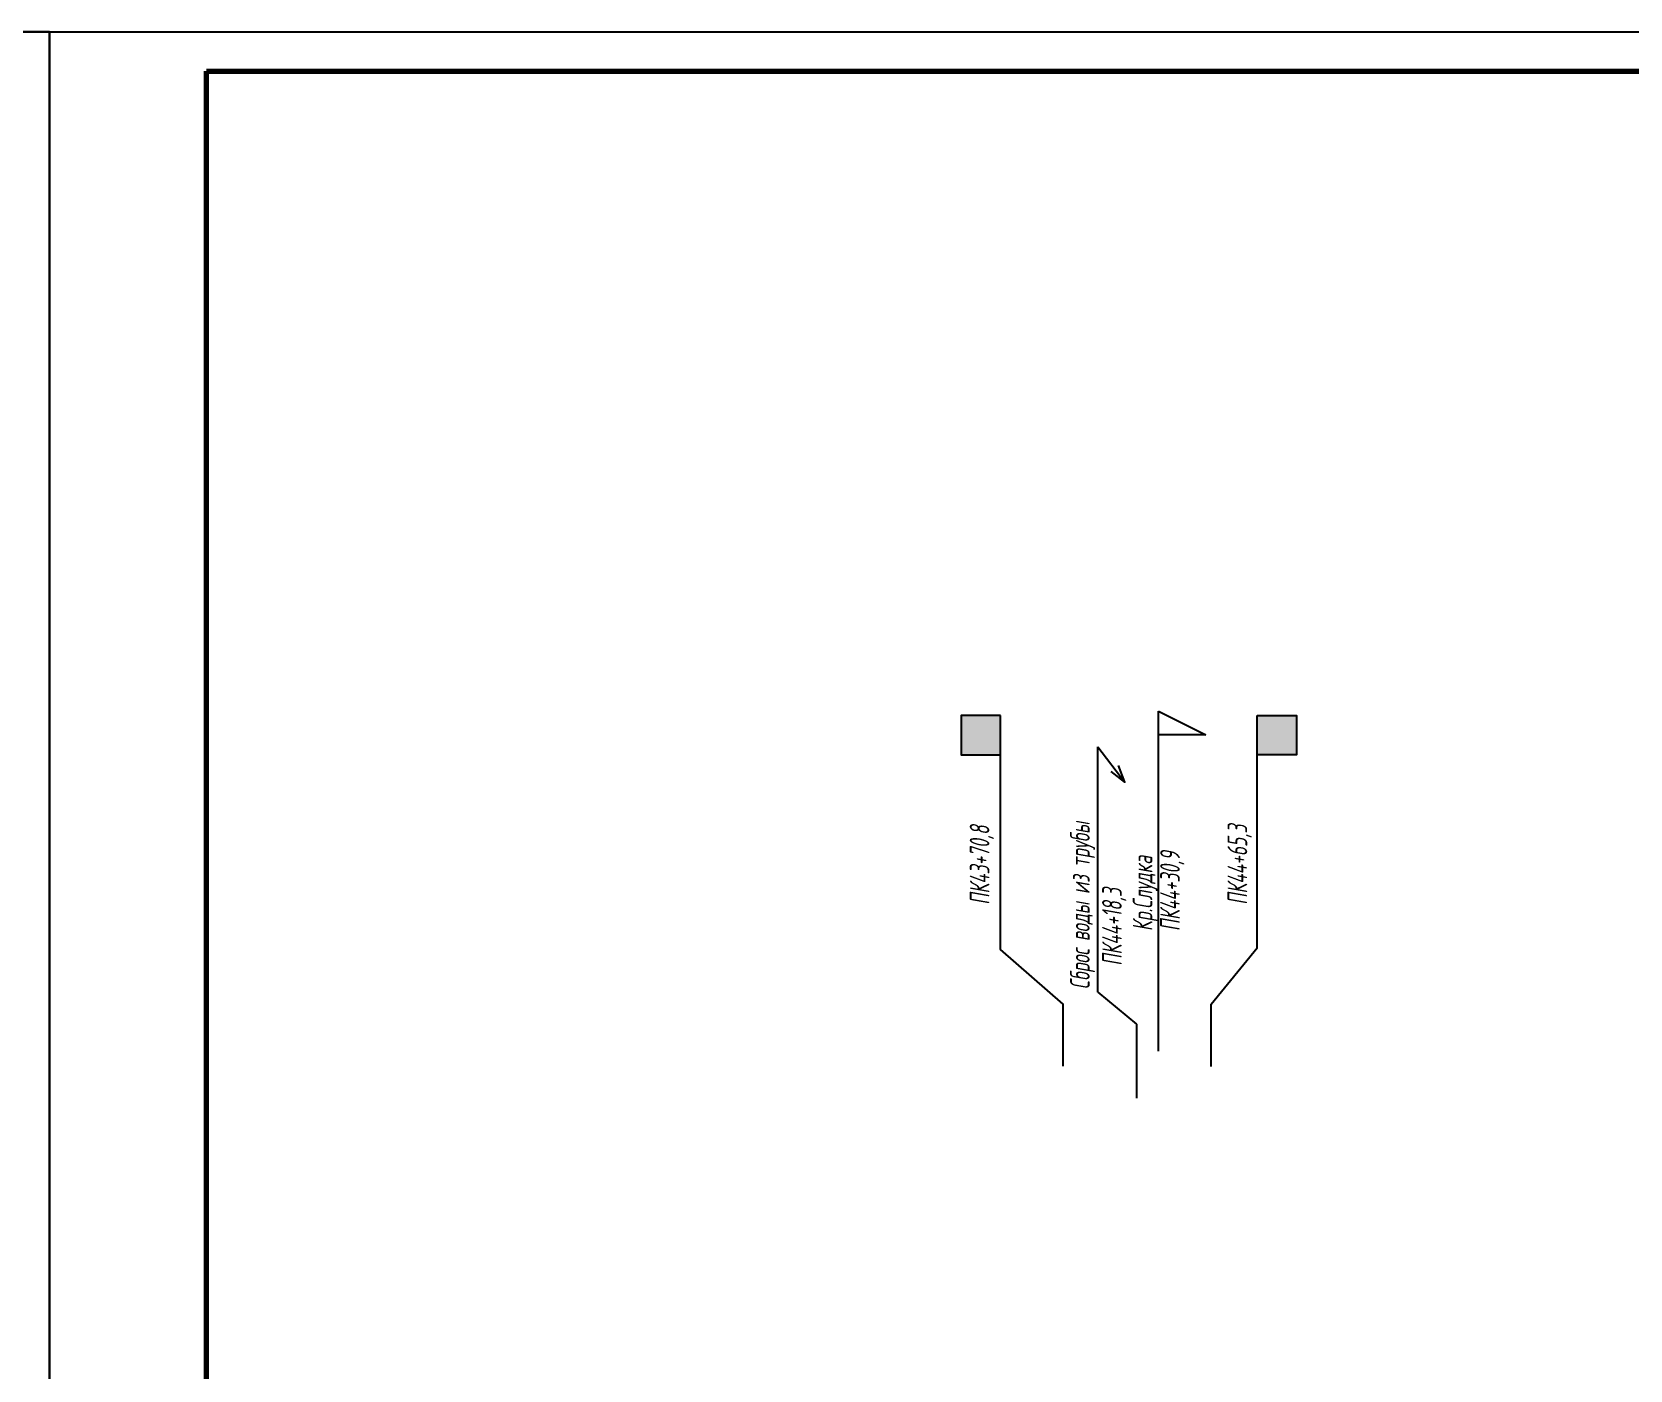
# Model space of a CAD drawing. Extents: x 2172 to 5772, y -842 to -248.
# Drawn here: x 3299.4 to 3502.8, y -418.8 to -248.5 of the extents above; entities that cross this region are included whole.
import ezdxf

# ---------------------------------------------------------------- set-up
doc = ezdxf.new("R2010")
doc.units = 0
doc.header["$MEASUREMENT"] = 0
doc.linetypes.add('CONTI', pattern=[0])
doc.linetypes.add('TP0', pattern=[0])
doc.layers.get('0').update_dxf_attribs({"linetype": 'CONTINUOUS'})
doc.layers.add('RAMKA', color=7, linetype='CONTI')
doc.styles.add('eskd', font='spds.shx', dxfattribs={"width": 1.2, "oblique": 15})

msp = doc.modelspace()

# ---------------------------------------------------------------- hatches: boundary and pattern name
at = {"linetype": 'Continuous'}
for points in [[(3417.664774889734, -335.4933409234382), (3422.664774889734, -335.4933409234382), (3422.664774889734, -340.4933409234382), (3417.664774889734, -340.4933409234382)], [(3460.339372041606, -335.4933409234382), (3455.339372041606, -335.4933409234382), (3455.339372041606, -340.4933409234382), (3460.339372041606, -340.4933409234382)]]:
    msp.add_hatch(color=256, dxfattribs=at).paths.add_polyline_path(points)

# ---------------------------------------------------------------- linework, layer by layer
at = {"linetype": 'TP0'}
for p, q in [((2171.595959244836, -248.4776934912497), (3301.595959244836, -248.4776934912497)), ((3301.595959244836, -248.4776934912497), (2171.595959244836, -248.4776934912497)), ((3301.595959244836, -842.4776934912497), (3301.595959244836, -248.4776934912497)), ((3301.595959244836, -248.4776934912497), (3301.595959244836, -842.4776934912497)), ((3301.595959244836, -842.4776934912497), (3301.595959244836, -248.4776934912497)), ((3301.595959244836, -248.4776934912497), (3301.595959244836, -842.4776934912497)), ((3301.595959244836, -842.4776934912497), (3301.595959244836, -248.4776934912497)), ((3301.595959244836, -248.4776934912497), (4641.595959244836, -248.4776934912497)), ((3301.595959244836, -842.4776934912497), (3301.595959244836, -248.4776934912497)), ((3442.775959244836, -337.9478812050974), (3442.775959244836, -334.9478812050972)), ((3442.775959244836, -334.9478812050972), (3448.775959244836, -337.9478812050974)), ((3442.775959244836, -362.9478812050974), (3442.775959244836, -337.9478812050974)), ((3448.775959244836, -337.9478812050974), (3442.775959244836, -337.9478812050974)), ((3442.775959244836, -375.2478812050971), (3442.775959244836, -362.9478812050974)), ((3442.775959244836, -378.2478812050971), (3442.775959244836, -375.2478812050971))]:
    msp.add_line(p, q, dxfattribs=at)
at = {"linetype": 'Continuous'}
for p, q in [((3435.052745521931, -370.726253559782), (3439.956160231407, -374.7723950557147)), ((3439.956160231407, -374.7723950557147), (3439.956160231407, -384.2006689804975))]:
    msp.add_line(p, q, dxfattribs=at)
for points in [[(3422.664774889734, -335.4933409234382), (3417.664774889734, -335.4933409234382), (3417.664774889734, -340.4933409234382), (3422.664774889734, -340.4933409234382)], [(3430.621929993998, -380.1447101331305), (3430.621929993998, -372.2245828502091), (3422.664774889734, -365.2824174292273), (3422.664774889734, -335.4933409234382)], [(3449.477709215818, -380.1800877659734), (3449.477709215818, -372.2312526973437), (3455.339372041606, -365.055225015416), (3455.339372041606, -335.4933409234382)], [(3455.339372041606, -335.4933409234382), (3460.339372041606, -335.4933409234382), (3460.339372041606, -340.4933409234382), (3455.339372041606, -340.4933409234382)], [(3435.05274552193, -339.4785259462315), (3438.502034791617, -343.9890548156509), (3437.680526299365, -341.8757271805625)], [(3435.052745521931, -370.726253559782), (3435.05274552193, -339.4785259462314)], [(3438.502034791617, -343.9890548156509), (3436.733938776782, -342.6296851522293)]]:
    msp.add_lwpolyline(points, dxfattribs=at)
at = {"layer": 'RAMKA', "color": 250, "lineweight": 70}
for p, q in [((3321.595959244836, -837.4776934912497), (3321.595959244836, -253.4776934912497)), ((3321.595959244836, -253.4776934912497), (4636.595959244836, -253.4776934912497))]:
    msp.add_line(p, q, dxfattribs=at)

# ---------------------------------------------------------------- texts
at = {"style": 'eskd', "oblique": 10, "width": 0.8}
for s, p in [('ПК43+70,8', (3421.247731514854, -359.5936358793898)), ('Сброс воды из трубы', (3434.013979587218, -370.3513725817321)), ('ПК44+65,3', (3454.061451229845, -359.5936358793898)), ('Кр.Слудка', (3441.986090788861, -362.9478812050974)), ('ПК44+30,9', (3445.486090788861, -362.9478812050974)), ('ПК44+18,3', (3438.095605063731, -367.3547010296226))]:
    msp.add_text(s, height=2.5, rotation=90, dxfattribs=at).set_placement(p)

doc.saveas('drawing.dxf')
